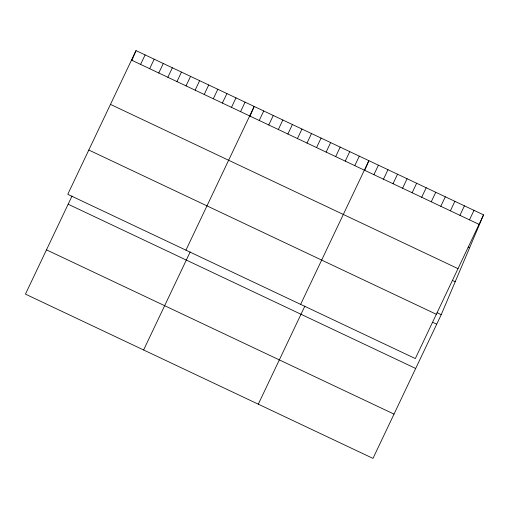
<?xml version="1.0" encoding="UTF-8"?>
<svg xmlns="http://www.w3.org/2000/svg" width="509" height="509" viewBox="0 0 509 509"><rect width="100%" height="100%" fill="white"/><g stroke="black" fill="none" stroke-linecap="round" stroke-linejoin="round"><path stroke-width="0.76" d="M131.901 60.297L136.011 50.607L483.55 214.868L441.227 314.689L372.989 458.393L25.45 294.132L72.03 196.041M250.065 116.141L254.176 106.457L185.938 250.161M364.756 170.35L368.86 160.659L300.628 304.369M136.011 50.607L67.773 194.311L415.312 358.571L483.55 214.868M140.586 64.401L145.103 54.902M149.678 68.702L154.189 59.197M158.77 72.997L163.281 63.498M167.855 77.292L172.366 67.792M176.947 81.586L181.458 72.087M186.033 85.881L190.551 76.382M195.125 90.182L199.636 80.676M204.217 94.477L208.728 84.978M213.303 98.771L217.814 89.272M222.395 103.066L226.906 93.567M231.48 107.361L235.998 97.862M240.572 111.662L245.083 102.156M143.614 349.982L190.194 251.891M259.221 120.474L263.732 110.975M268.777 124.991L273.288 115.486M278.334 129.509L282.845 120.003M287.89 134.026L292.401 124.52M297.447 138.543L301.958 129.038M307.003 143.061L311.521 133.555M316.566 147.578L321.077 138.073M326.123 152.096L330.634 142.59M335.679 156.613L340.19 147.107M345.236 161.124L349.747 151.625M354.792 165.641L359.303 156.142M258.298 404.191L304.878 306.094M373.905 174.676L378.422 165.177M383.468 179.193L387.979 169.694M393.024 183.711L397.535 174.212M402.581 188.228L407.092 178.729M412.137 192.746L416.648 183.246M421.694 197.263L426.205 187.764M431.25 201.78L435.761 192.281M440.807 206.298L445.318 196.798M450.37 210.815L454.881 201.316M459.926 215.332L464.437 205.833M469.483 219.85L473.994 210.351M131.5 60.107L479.039 224.367M468.216 247.158L469.584 247.807M110.472 104.396L458.011 268.657M452.463 280.453L455.192 281.744M437.129 312.749L441.227 314.689M88.801 150.028L436.34 314.282M432.618 322.254L436.716 324.188M68.149 204.217L415.688 368.478M46.478 249.849L394.017 414.103"/></g></svg>
